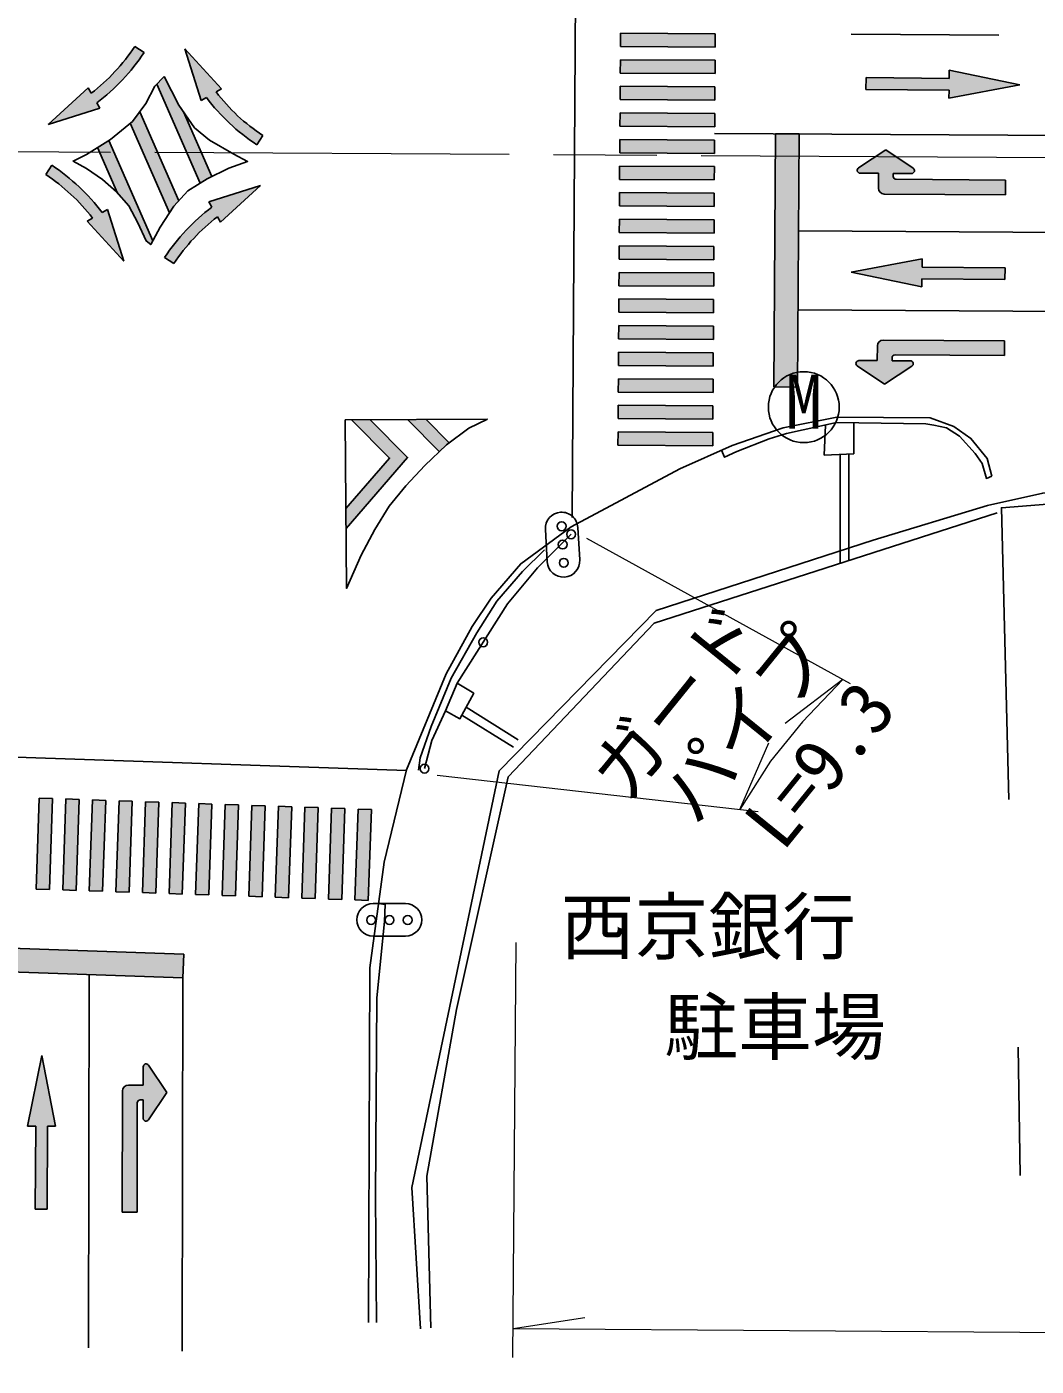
# Model space of a CAD drawing. Units: millimetres at full size, sheet at 1:1000; details may follow other scales. Extents: x 40000 to 680000, y 20000 to 380000.
# Drawn here: x 382628 to 416801, y 250381 to 295726 of the extents above; entities that cross this region are included whole.
import ezdxf
from ezdxf.enums import TextEntityAlignment as Align

# ---------------------------------------------------------------- set-up
doc = ezdxf.new("R2010")
doc.units = ezdxf.units.MM
doc.header["$LTSCALE"] = 1000
doc.linetypes.add('CHAIN', pattern=[18.5, 12, -1.5, 3.5, -1.5])
for name, color, linetype, lineweight in [('M-BGD', 7, 'Continuous', 25), ('M-BGD-EXST', 7, 'Continuous', 25), ('M-BMK', 2, 'CHAIN', 13), ('M-STR-HTXT', 7, 'Continuous', 13), ('M-STR-STRC', 7, 'Continuous', 25)]:
    doc.layers.add(name, color=color, linetype=linetype, lineweight=lineweight)
doc.layers.add('M-BMK-HTXT', color=7, linetype='Continuous')
doc.styles.add('ＭＳ ゴシック', font='')
doc.styles.get('ＭＳ ゴシック').set_extended_font_data('MS Gothic')

msp = doc.modelspace()

# ---------------------------------------------------------------- hatches: boundary and pattern name
at = {"layer": 'M-STR-STRC'}
for points in [[(405932, 295041), (405935, 295491), (402727, 295511), (402725, 295061)], [(383351, 292416), (385104, 292967), (385000, 293148, 0.08366), (386597, 294851), (386285, 295059, -0.08183), (384811, 293475), (384707, 293655)], [(387976, 294979), (388528, 293226), (388708, 293330, 0.08366), (390412, 291733), (390619, 292045, -0.08183), (389036, 293519), (389216, 293623)], [(405927, 294141), (405930, 294591), (402722, 294611), (402719, 294161)], [(387930, 292843), (387771, 293067), (387274, 294044), (387027, 293780), (388496, 290433), (388734, 290583), (388889, 290658)], [(413853, 293979), (411042, 294005), (411038, 293607), (413850, 293582), (413847, 293307), (416248, 293759), (413856, 294254)], [(405921, 293241), (405924, 293691), (402716, 293711), (402713, 293261)], [(386451, 292852), (386205, 292524), (386131, 292463), (387462, 289430), (387609, 289650), (387776, 289835)], [(405916, 292341), (405918, 292791), (402711, 292811), (402708, 292361)], [(407975, 292103), (407921, 283536), (408721, 283531), (408775, 292098)], [(385404, 291880), (385018, 291638), (385694, 290098), (386079, 289663), (386390, 289090), (386674, 288479), (386825, 288355), (386894, 288485)], [(405910, 291441), (405913, 291891), (402705, 291911), (402702, 291461)], [(411460, 290766), (410840, 290769, -0.74206), (410786, 290953), (411715, 291564), (412636, 290941, -0.74206), (412579, 290759), (411960, 290763), (411959, 290663, 0.41421), (412059, 290562), (415765, 290539), (415761, 290039), (411655, 290064, -0.41388), (411457, 290265)], [(385914, 287791), (385362, 289543), (385182, 289440, 0.08366), (383479, 291036), (383271, 290724, -0.08183), (384855, 289251), (384675, 289146)], [(405904, 290541), (405907, 290991), (402699, 291011), (402697, 290561)], [(390539, 290354), (388787, 289802), (388890, 289622, 0.08366), (387294, 287918), (387606, 287711, -0.08183), (389079, 289294), (389184, 289114)], [(405899, 289641), (405902, 290091), (402694, 290111), (402691, 289661)], [(405893, 288741), (405896, 289191), (402688, 289211), (402685, 288761)], [(405888, 287841), (405890, 288291), (402683, 288311), (402680, 287861)], [(412931, 287195), (415742, 287170), (415746, 287568), (412935, 287593), (412937, 287868), (410536, 287416), (412929, 286920)], [(405882, 286941), (405885, 287391), (402677, 287411), (402674, 286961)], [(405876, 286041), (405879, 286491), (402671, 286511), (402669, 286061)], [(405871, 285141), (405874, 285591), (402666, 285611), (402663, 285161)], [(411420, 284424), (410801, 284427, 0.74206), (410744, 284245), (411665, 283622), (412594, 284233, 0.74206), (412540, 284417), (411920, 284420), (411921, 284520, -0.41421), (412022, 284620), (415728, 284597), (415731, 285097), (411625, 285122, 0.41388), (411423, 284924)], [(405865, 284241), (405868, 284691), (402660, 284711), (402657, 284261)], [(405860, 283341), (405862, 283791), (402655, 283811), (402652, 283361)], [(405854, 282441), (405857, 282891), (402649, 282911), (402646, 282461)], [(395521, 281145), (394255, 282421), (393623, 282418), (394908, 281124), (393431, 279418), (393436, 278737)], [(396836, 281569), (396931, 281641), (396149, 282428), (395518, 282426), (396597, 281339)], [(405848, 281541), (405851, 281991), (402643, 282011), (402641, 281561)], [(383501, 269599), (383051, 269615), (382945, 266536), (383395, 266521)], [(384400, 269569), (383951, 269584), (383845, 266506), (384295, 266490)], [(385300, 269538), (384850, 269553), (384744, 266475), (385194, 266459)], [(386199, 269507), (385750, 269522), (385644, 266444), (386094, 266428)], [(387099, 269476), (386649, 269491), (386543, 266413), (386993, 266397)], [(387998, 269445), (387548, 269460), (387443, 266382), (387892, 266367)], [(388898, 269414), (388448, 269430), (388342, 266351), (388792, 266336)], [(389797, 269383), (389347, 269399), (389242, 266320), (389691, 266305)], [(390697, 269352), (390247, 269368), (390141, 266289), (390591, 266274)], [(391596, 269321), (391146, 269337), (391041, 266258), (391490, 266243)], [(392496, 269291), (392046, 269306), (391940, 266228), (392390, 266212)], [(393395, 269260), (392945, 269275), (392840, 266197), (393289, 266181)], [(394295, 269229), (393845, 269244), (393739, 266166), (394189, 266150)], [(387913, 263531), (387941, 264330), (378482, 264655), (378454, 263855)], [(382930, 258507), (382917, 255696), (383315, 255694), (383327, 258505), (383603, 258504), (383140, 260903), (382655, 258508)], [(386568, 259897), (386570, 260517, -0.74206), (386753, 260572), (387368, 259646), (386750, 258722, -0.74206), (386566, 258778), (386568, 259397), (386468, 259397, 0.41421), (386367, 259298), (386361, 255592), (385861, 255592), (385868, 259698, -0.41388), (386068, 259898)]]:
    msp.add_hatch(color=256, dxfattribs=at).paths.add_polyline_path(points)

# ---------------------------------------------------------------- linework, layer by layer
at = {"layer": 'M-BGD'}
for p, q in [((410161, 281248), (410159, 277563)), ((410461, 281262), (410459, 277660)), ((397503, 272690), (399262, 271589)), ((397361, 272425), (399103, 271335)), ((416187, 261180), (416255, 256837))]:
    msp.add_line(p, q, dxfattribs=at)
for points in [[(394201, 251858), (394240, 263871), (394729, 267441), (395485, 270569), (396827, 273823), (397706, 275425), (398351, 276380), (399350, 277548), (401058, 278802), (404735, 280762), (406513, 281551), (408233, 282153), (410052, 282514), (413209, 282492), (414014, 282191), (414592, 281792), (415139, 281108), (415296, 280515)], [(415296, 280515), (415114, 280439), (414973, 280947), (414735, 281280), (414200, 281869), (413766, 282152), (413334, 282237), (413067, 282282), (410039, 282324), (408342, 281954), (407756, 281774), (406665, 281353), (406252, 281153), (406147, 281389)], [(409664, 282242), (409625, 281224), (410624, 281269), (410625, 282316)], [(473031, 279524), (452403, 279972), (437054, 280107), (424359, 280245), (417023, 279940), (415152, 279517), (411286, 278343), (403930, 275970), (398621, 270537), (395665, 256435), (395956, 251649)], [(415879, 269563), (415625, 279442), (420013, 279795), (426293, 279882), (435021, 279752), (442906, 279580), (451515, 279560), (466339, 279481)], [(396309, 251675), (396176, 256814), (397171, 262461), (398930, 270331), (403866, 275534), (415474, 279276)], [(401055, 278545), (399916, 277410), (398898, 276186), (397201, 273500), (396798, 272563), (396341, 271560), (396091, 270611)], [(400154, 278020), (399414, 277284), (398544, 276282), (397863, 275208), (396999, 273675), (396320, 272033), (395951, 270980), (395887, 270563)], [(397201, 273500), (397757, 273165), (397293, 272298), (396798, 272563)], [(394471, 251859), (394428, 256121), (394481, 262857), (394736, 265432), (394757, 266012), (394537, 266042)]]:
    msp.add_lwpolyline(points, dxfattribs=at)
for centre in [(401055, 278545), (398080, 274890), (396091, 270611)]:
    msp.add_circle(centre, 150, dxfattribs=at)
at = {"layer": 'M-BGD-EXST'}
msp.add_circle((408933, 282849), 1200, dxfattribs=at)
at = {"layer": 'M-BMK'}
msp.add_lwpolyline([(69701, 293814), (169134, 293320), (368460, 291583), (467872, 291021), (567478, 290151)], dxfattribs=at)
at = {"layer": 'M-STR-HTXT'}
for p, q in [((401574, 278415), (410504, 273496)), ((410258, 273631), (408305, 272143)), ((406770, 269233), (407748, 271485)), ((396519, 270395), (407392, 269162)), ((399088, 250672), (399195, 264730)), ((399095, 251662), (401523, 252028)), ((399095, 251662), (567519, 250381))]:
    msp.add_line(p, q, dxfattribs=at)
msp.add_lwpolyline([(410258, 273631), (408885, 272194), (407808, 270863), (406770, 269233)], dxfattribs=at)
at = {"layer": 'M-STR-STRC'}
for p, q in [((401236, 302101), (401093, 279118)), ((402727, 295511), (402725, 295061)), ((402727, 295511), (405935, 295491)), ((405935, 295491), (405932, 295041)), ((415535, 295446), (410535, 295477)), ((386597, 294851), (386285, 295059)), ((389216, 293623), (387976, 294979)), ((387976, 294979), (388528, 293226)), ((402725, 295061), (405932, 295041)), ((402722, 294611), (402719, 294161)), ((402722, 294611), (405930, 294591)), ((405930, 294591), (405927, 294141)), ((402719, 294161), (405927, 294141)), ((411038, 293607), (411042, 294005)), ((411042, 294005), (413853, 293979)), ((413856, 294254), (413853, 293979)), ((413856, 294254), (416248, 293759)), ((384707, 293655), (383351, 292416)), ((384811, 293475), (384707, 293656)), ((384707, 293656), (384707, 293655)), ((387027, 293780), (388496, 290433)), ((389036, 293519), (389216, 293623)), ((389216, 293623), (389216, 293623)), ((402716, 293711), (402713, 293261)), ((402716, 293711), (405924, 293691)), ((405924, 293691), (405921, 293241)), ((411038, 293607), (413850, 293582)), ((416248, 293759), (413847, 293307)), ((413850, 293582), (413847, 293307)), ((383351, 292416), (385104, 292967)), ((385104, 292967), (385000, 293148)), ((388528, 293226), (388708, 293330)), ((402713, 293261), (405921, 293241)), ((386451, 292852), (387776, 289835)), ((387930, 292843), (388889, 290658)), ((402711, 292811), (402708, 292361)), ((402711, 292811), (405918, 292791)), ((405918, 292791), (405916, 292341)), ((386131, 292463), (387462, 289430)), ((390412, 291733), (390619, 292045)), ((402708, 292361), (405916, 292341)), ((405914, 292116), (446948, 291860)), ((385018, 291638), (385694, 290098)), ((385404, 291880), (386894, 288485)), ((402705, 291911), (402702, 291461)), ((402705, 291911), (405913, 291891)), ((405913, 291891), (405910, 291441)), ((402702, 291461), (405910, 291441)), ((411715, 291564), (410786, 290953)), ((412636, 290941), (411715, 291564)), ((383479, 291036), (383271, 290724)), ((402699, 291011), (402697, 290561)), ((402699, 291011), (405907, 290991)), ((405907, 290991), (405904, 290541)), ((410840, 290769), (411460, 290766)), ((411457, 290265), (411460, 290766)), ((411959, 290663), (411960, 290763)), ((411960, 290763), (412579, 290759)), ((390539, 290354), (388787, 289802)), ((389184, 289114), (390539, 290354)), ((402697, 290561), (405904, 290541)), ((415765, 290539), (412059, 290562)), ((415761, 290039), (415765, 290539)), ((388787, 289802), (388890, 289622)), ((402694, 290111), (402691, 289661)), ((402694, 290111), (405902, 290091)), ((405902, 290091), (405899, 289641)), ((415761, 290039), (411655, 290064)), ((385362, 289543), (385182, 289440)), ((385914, 287791), (385362, 289543)), ((402691, 289661), (405899, 289641)), ((384855, 289251), (384674, 289147)), ((384674, 289147), (384675, 289146)), ((384675, 289146), (385914, 287791)), ((389079, 289294), (389183, 289114)), ((389183, 289114), (389184, 289114)), ((402688, 289211), (402685, 288761)), ((402688, 289211), (405896, 289191)), ((405896, 289191), (405893, 288741)), ((402685, 288761), (405893, 288741)), ((408754, 288819), (444599, 288596)), ((402683, 288311), (402680, 287861)), ((402683, 288311), (405890, 288291)), ((405890, 288291), (405888, 287841)), ((387294, 287918), (387606, 287711)), ((402680, 287861), (405888, 287841)), ((410536, 287416), (412937, 287868)), ((412935, 287593), (412937, 287868)), ((415746, 287568), (412935, 287593)), ((415746, 287568), (415742, 287170)), ((402677, 287411), (402674, 286961)), ((402677, 287411), (405885, 287391)), ((405885, 287391), (405882, 286941)), ((412929, 286920), (410536, 287416)), ((412929, 286920), (412931, 287195)), ((415742, 287170), (412931, 287195)), ((402674, 286961), (405882, 286941)), ((402671, 286511), (402669, 286061)), ((402671, 286511), (405879, 286491)), ((405879, 286491), (405876, 286041)), ((408738, 286148), (444605, 285924)), ((402669, 286061), (405876, 286041)), ((402666, 285611), (402663, 285161)), ((402666, 285611), (405874, 285591)), ((405874, 285591), (405871, 285141)), ((402663, 285161), (405871, 285141)), ((411423, 284924), (411420, 284424)), ((415731, 285097), (411625, 285122)), ((415731, 285097), (415728, 284597)), ((402660, 284711), (402657, 284261)), ((402660, 284711), (405868, 284691)), ((405868, 284691), (405865, 284241)), ((410801, 284427), (411420, 284424)), ((411921, 284520), (411920, 284420)), ((411920, 284420), (412540, 284417)), ((415728, 284597), (412022, 284620)), ((402657, 284261), (405865, 284241)), ((411665, 283622), (410744, 284245)), ((412594, 284233), (411665, 283622)), ((402655, 283811), (402652, 283361)), ((402655, 283811), (405862, 283791)), ((405862, 283791), (405860, 283341)), ((402652, 283361), (405860, 283341)), ((402649, 282911), (402646, 282461)), ((402649, 282911), (405857, 282891)), ((405857, 282891), (405854, 282441)), ((396597, 281339), (395518, 282426)), ((396931, 281641), (396149, 282428)), ((402646, 282461), (405854, 282441)), ((402643, 282011), (402641, 281561)), ((402643, 282011), (405851, 281991)), ((405851, 281991), (405848, 281541)), ((402641, 281561), (405848, 281541)), ((400248, 277612), (400183, 278710)), ((401281, 278775), (401346, 277677)), ((376186, 271207), (395479, 270544)), ((382945, 266536), (383051, 269615)), ((383051, 269615), (383501, 269599)), ((383395, 266521), (383501, 269599)), ((383845, 266506), (383951, 269584)), ((383951, 269584), (384400, 269569)), ((384295, 266490), (384400, 269569)), ((384744, 266475), (384850, 269553)), ((384850, 269553), (385300, 269538)), ((385194, 266459), (385300, 269538)), ((385644, 266444), (385750, 269522)), ((385750, 269522), (386199, 269507)), ((386094, 266428), (386199, 269507)), ((386543, 266413), (386649, 269491)), ((386649, 269491), (387099, 269476)), ((386993, 266397), (387099, 269476)), ((387443, 266382), (387548, 269460)), ((387548, 269460), (387998, 269445)), ((387892, 266367), (387998, 269445)), ((388342, 266351), (388448, 269430)), ((388448, 269430), (388898, 269414)), ((388792, 266336), (388898, 269414)), ((389242, 266320), (389347, 269399)), ((389347, 269399), (389797, 269383)), ((389691, 266305), (389797, 269383)), ((390141, 266289), (390247, 269368)), ((390247, 269368), (390697, 269352)), ((390591, 266274), (390697, 269352)), ((391041, 266258), (391146, 269337)), ((391146, 269337), (391596, 269321)), ((391490, 266243), (391596, 269321)), ((391940, 266228), (392046, 269306)), ((392046, 269306), (392496, 269291)), ((392390, 266212), (392496, 269291)), ((392840, 266197), (392945, 269275)), ((392945, 269275), (393395, 269260)), ((393289, 266181), (393395, 269260)), ((393739, 266166), (393845, 269244)), ((393845, 269244), (394295, 269229)), ((394189, 266150), (394295, 269229)), ((382945, 266536), (383395, 266521)), ((383845, 266506), (384295, 266490)), ((384744, 266475), (385194, 266459)), ((385644, 266444), (386094, 266428)), ((386543, 266413), (386993, 266397)), ((387443, 266382), (387892, 266367)), ((388342, 266351), (388792, 266336)), ((389242, 266320), (389691, 266305)), ((390141, 266289), (390591, 266274)), ((391041, 266258), (391490, 266243)), ((391940, 266228), (392390, 266212)), ((392840, 266197), (393289, 266181)), ((393739, 266166), (394189, 266150)), ((394351, 266043), (395451, 266043)), ((395451, 264943), (394351, 264943)), ((384737, 263640), (384714, 251002)), ((387913, 263531), (387891, 250885)), ((382655, 258508), (383140, 260903)), ((383140, 260903), (383603, 258504)), ((386570, 260517), (386568, 259897)), ((387368, 259646), (386753, 260572)), ((386068, 259898), (386568, 259897)), ((385861, 255592), (385868, 259698)), ((386468, 259397), (386568, 259397)), ((386568, 259397), (386566, 258778)), ((386750, 258722), (387368, 259646)), ((386361, 255592), (386367, 259298)), ((382655, 258508), (382930, 258507)), ((382917, 255696), (382930, 258507)), ((383315, 255694), (383327, 258505)), ((383327, 258505), (383603, 258504)), ((383315, 255694), (382917, 255696)), ((385861, 255592), (386361, 255592))]:
    msp.add_line(p, q, dxfattribs=at)
for points in [[(387274, 294044), (387771, 293067), (388309, 292306), (388814, 291887), (389638, 291414), (390100, 291171), (389471, 290941), (388734, 290583), (388081, 290174), (387609, 289650), (387138, 288944), (386825, 288355), (386674, 288479), (386390, 289090), (386079, 289663), (385662, 290135), (385195, 290551), (384645, 290932), (384197, 291178), (384647, 291406), (385457, 291913), (386205, 292524), (386660, 293131), (386966, 293716)], [(407921, 283536), (407975, 292103), (408775, 292098), (408721, 283531)], [(398227, 282437), (393409, 282417), (393451, 276714), (393949, 277835), (394415, 278712), (394891, 279497), (395457, 280191), (396107, 280869), (396836, 281569), (397591, 282140)], [(387913, 263531), (378454, 263855), (378482, 264655), (387941, 264330)]]:
    msp.add_lwpolyline(points, close=True, dxfattribs=at)
for points in [[(393431, 279418), (394908, 281124), (393623, 282418)], [(393436, 278737), (395521, 281145), (394255, 282421)]]:
    msp.add_lwpolyline(points, dxfattribs=at)
for centre in [(400734, 278817), (400770, 278198), (400807, 277580), (394285, 265487), (394905, 265487), (395525, 265487)]:
    msp.add_circle(centre, 150, dxfattribs=at)
for centre, radius, start, end in [((380743, 298738), 6652, 307.708, 326.4211), ((380743, 298738), 7027, 307.2924, 326.4211), ((394298, 297587), 6652, 217.708, 236.4211), ((394298, 297587), 7027, 217.2924, 236.4211), ((379592, 285182), 6652, 37.708, 56.4211), ((379592, 285182), 7027, 37.2924, 56.4211), ((410841, 290869), 100, 123.3333, 269.6432), ((412059, 290662), 100, 179.6432, 269.6432), ((412580, 290859), 100, 269.6432, 55.9532), ((411657, 290264), 200, 179.7076, 269.6432), ((393148, 284032), 7027, 127.2924, 146.4211), ((393148, 284032), 6652, 127.708, 146.4211), ((411623, 284922), 200, 89.6432, 179.5789), ((410800, 284327), 100, 89.6432, 235.9532), ((412021, 284520), 100, 89.6432, 179.6432), ((412539, 284317), 100, 303.3333, 89.6432), ((400732, 278743), 550, 93.3965, 183.3965), ((400732, 278743), 550, 3.3965, 93.3965), ((400797, 277645), 550, 183.3965, 273.3965), ((400797, 277645), 550, 273.3965, 3.3965), ((394351, 265493), 550, 90, 180), ((395451, 265493), 550, 0, 90), ((394351, 265493), 550, 180, 270), ((395451, 265493), 550, 270, 0), ((386670, 260517), 100, 33.5869, 179.8968), ((386068, 259698), 200, 89.9612, 179.8968), ((386467, 259297), 100, 89.8968, 179.8968), ((386666, 258777), 100, 179.8968, 326.2067)]:
    msp.add_arc(centre, radius, start, end, dxfattribs=at)

# ---------------------------------------------------------------- texts
at = {"layer": 'M-BGD-EXST', "style": 'ＭＳ ゴシック'}
msp.add_text('M', height=1833, dxfattribs=at).set_placement((408311, 281570), align=Align.BOTTOM_LEFT)
at = {"layer": 'M-BMK-HTXT', "style": 'ＭＳ ゴシック'}
for s, p in [('西京銀行', (400701, 263795)), ('駐車場', (404210, 260403))]:
    msp.add_text(s, height=1833, dxfattribs=at).set_placement(p, align=Align.BOTTOM_LEFT)
at = {"layer": 'M-STR-HTXT', "style": 'ＭＳ ゴシック'}
for s, p in [('ガード', (403383, 269048)), ('パイプ', (405722, 268288)), ('L=9.3', (408646, 267411))]:
    msp.add_text(s, height=1833, rotation=51, dxfattribs=at).set_placement(p, align=Align.BOTTOM_LEFT)

doc.saveas('drawing.dxf')
